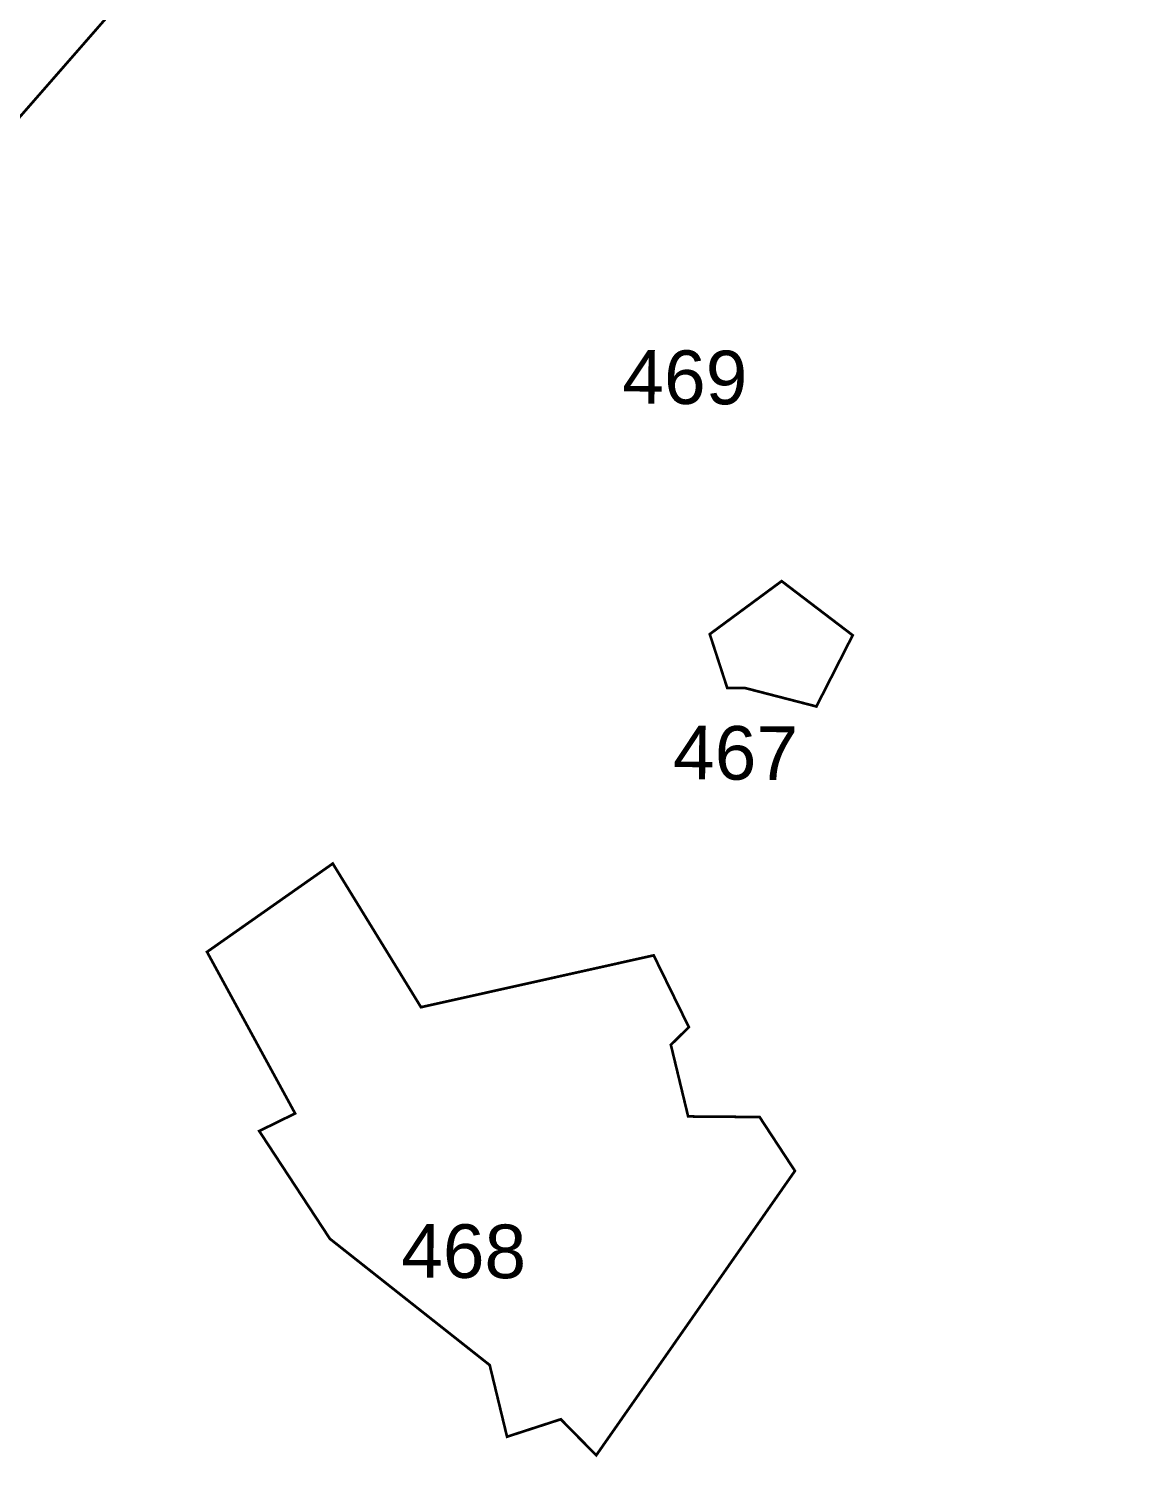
# Model space of a CAD drawing. Header units: metres. Extents: x 326467 to 340077, y 1811030 to 1824953.
# Drawn here: x 328053.7 to 328301.6, y 1812644.6 to 1812972.7 of the extents above; entities that cross this region are included whole.
import ezdxf

# ---------------------------------------------------------------- set-up
doc = ezdxf.new("R2010")
doc.units = ezdxf.units.M
doc.header["$MEASUREMENT"] = 0
doc.layers.add('SURVEY NO.', color=7, linetype='Continuous')
doc.layers.add('SURVEY PLOT BOUNDARY', color=35, linetype='Continuous')
doc.styles.add('PDF Arial', font='arial.ttf')

# ---------------------------------------------------------------- blocks, each defined once
blk = doc.blocks.new('16')
at = {"layer": 'SURVEY PLOT BOUNDARY', "lineweight": 18, "const_width": 0.606}
for points in [[(328093.76, 1813265.27), (328194.3, 1813195.76), (328117.3, 1813172.09), (328105.11, 1813164.1), (328105.05, 1813156.01), (328100.88, 1813139.87), (328108.9, 1813131.72), (328161.08, 1813082.8), (328165.12, 1813082.77), (328014.21, 1812910.07), (327895.58, 1812729.04), (327679.63, 1813033.95), (327757.03, 1813110.18), (327923.8, 1813242.32)], [(328322.03, 1812984.52), (328334.13, 1812980.38), (328346.38, 1812996.46), (328446.32, 1812850.13), (328426.04, 1812842.2), (328429.96, 1812826), (328446.04, 1812813.74), (328457.85, 1812773.22), (328449.73, 1812769.24), (328449.61, 1812753.07), (328409.03, 1812733.16), (328408.97, 1812725.08), (328400.79, 1812713.01), (328400.66, 1812696.84), (328400.48, 1812672.58), (328262.22, 1812568.52), (328054.84, 1812412.43), (328006.8, 1812473.45), (328027.11, 1812485.42), (327935.19, 1812623.61), (327895.58, 1812729.04), (328014.21, 1812910.07), (328165.12, 1813082.77), (328249.45, 1813009.34)], [(328211.64, 1812823.64), (328207.69, 1812835.8), (328223.95, 1812847.8), (328240.03, 1812835.55), (328231.82, 1812819.44), (328215.68, 1812823.61)], [(328207.69, 1812835.8), (328211.64, 1812823.64), (328215.68, 1812823.61), (328231.82, 1812819.44), (328240.03, 1812835.55), (328223.95, 1812847.8)], [(328182, 1812650), (328173.98, 1812658.15), (328161.82, 1812654.2), (328157.9, 1812670.41), (328121.74, 1812698.99), (328105.75, 1812723.37), (328113.87, 1812727.35), (328093.94, 1812763.9), (328122.39, 1812783.89), (328142.35, 1812751.39), (328195, 1812763.12), (328202.96, 1812746.88), (328198.89, 1812742.87), (328202.8, 1812726.67), (328218.97, 1812726.54), (328226.96, 1812714.35)], [(328157.9, 1812670.41), (328161.82, 1812654.2), (328173.98, 1812658.15), (328182, 1812650), (328226.96, 1812714.35), (328218.97, 1812726.54), (328202.8, 1812726.67), (328198.89, 1812742.87), (328202.96, 1812746.88), (328195, 1812763.12), (328142.35, 1812751.39), (328122.39, 1812783.89), (328093.94, 1812763.9), (328113.87, 1812727.35), (328105.75, 1812723.37), (328121.74, 1812698.99)]]:
    blk.add_lwpolyline(points, close=True, dxfattribs=at)
at = {"layer": 'SURVEY NO.', "char_height": 12.129, "attachment_point": 7, "rotation": 359.5579, "style": 'PDF Arial'}
for s, insert in [('469', (328187.88, 1812887.82)), ('467', (328199.35, 1812802.82)), ('468', (328137.84, 1812690.08))]:
    blk.add_mtext(s, dxfattribs=dict(at, insert=insert))

msp = doc.modelspace()

# ---------------------------------------------------------------- block references
msp.add_blockref('16', (0, 0))

doc.saveas('drawing.dxf')
